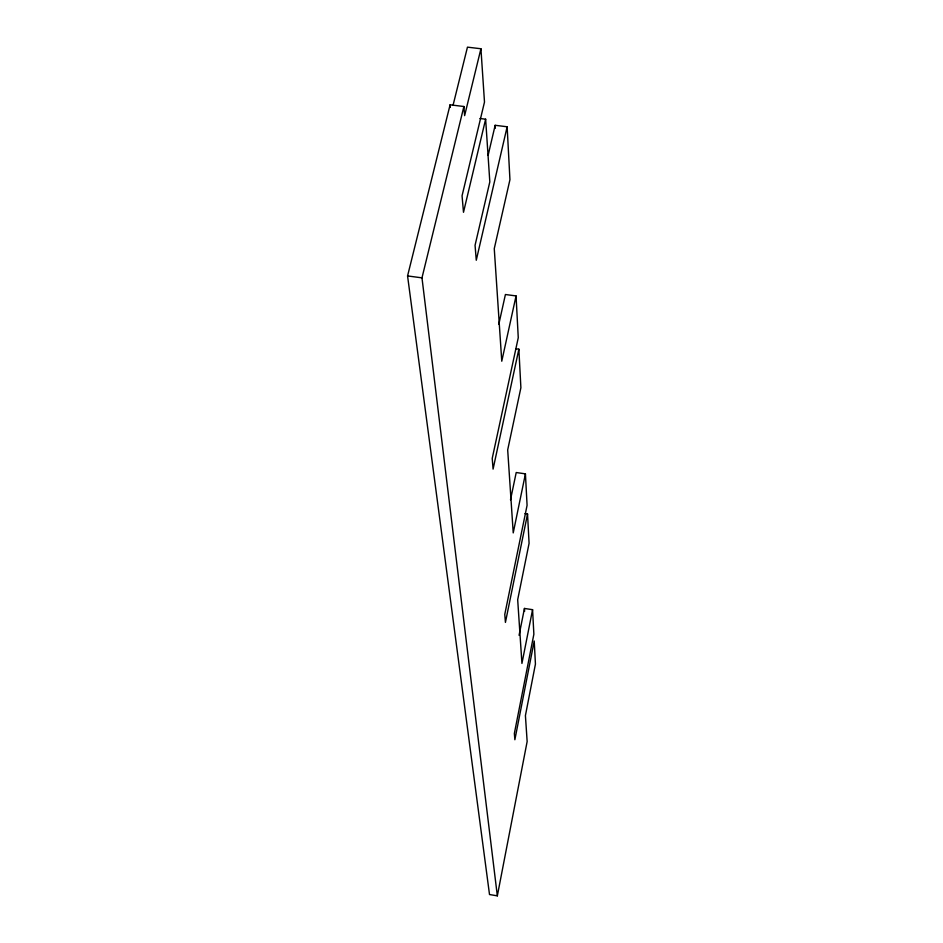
<?xml version="1.0" encoding="UTF-8"?>
<svg xmlns="http://www.w3.org/2000/svg" width="943" height="943" viewBox="0 0 943 943"><rect width="100%" height="100%" fill="white"/><g stroke="black" fill="none" stroke-linecap="round" stroke-linejoin="round"><path stroke-width="1.41" d="M453.029 105.404L467.457 47.15L480.93 48.753L464.628 115.624L463.897 106.512L450.094 104.814L407.565 275.934L489.511 894.53L497.338 895.85L527.149 741.516L525.416 715.572L535.435 664.084L534.221 641.016L514.866 739.736L514.359 733.477L533.868 634.226L532.571 609.685L524.449 608.447L519.074 635.299M532.571 609.685L521.939 663.424L517.683 599.713L529.082 543.321L527.538 513.994L524.992 513.617M527.538 513.994L505.424 622.415L504.776 614.376L527.078 505.318L525.428 473.857L516.21 472.526L510.493 499.861M525.428 473.857L513.228 532.901L507.688 449.905L520.89 387.738L518.862 349.181L515.939 348.78M518.862 349.181L493.083 469.107L492.222 458.392L518.261 337.724L516.057 295.925L505.413 294.511L498.812 324.286M516.057 295.925L501.77 361.216L494.262 248.657L509.939 179.7L507.145 126.775L495.158 125.301L488.097 155.395M507.145 126.775L476.274 260.244L475.06 245.286L489.818 181.881L485.633 119.195L479.904 118.5M485.633 119.195L463.496 212.293L462.058 195.802L484.49 102.068L480.93 48.753M497.338 895.85L421.981 277.855L463.897 106.512M407.565 275.934L421.981 277.855M450.094 104.814L450.33 107.419M495.158 125.301L495.334 128.236M524.449 608.447L524.614 611.335"/></g></svg>
